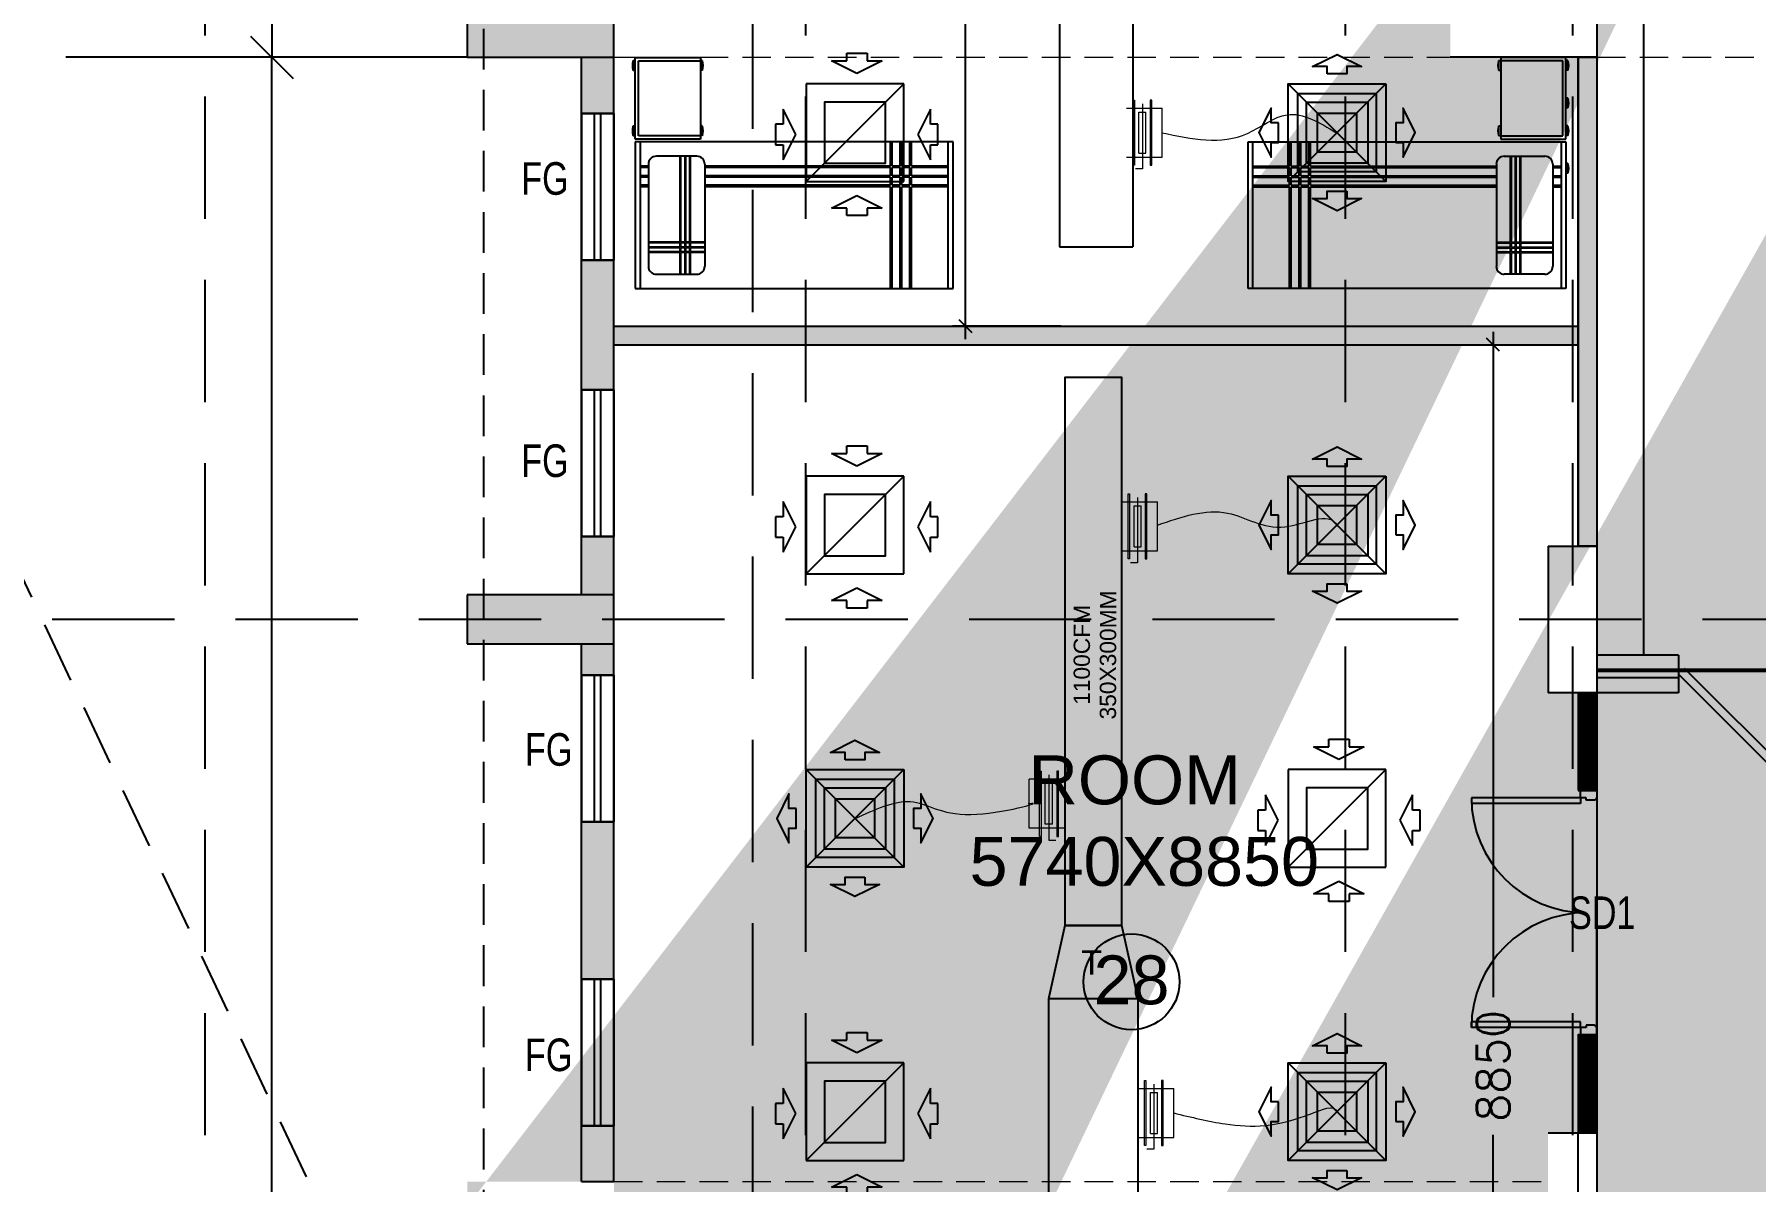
# Model space of a CAD drawing. Extents: x 11598203 to 11995143, y -3849975 to -3698974.
# Drawn here: x 11936094 to 11946653, y -3790851 to -3783811 of the extents above; entities that cross this region are included whole.
import ezdxf

# ---------------------------------------------------------------- set-up
doc = ezdxf.new("R2010")
doc.units = 0
doc.header["$MEASUREMENT"] = 0
doc.header["$PDMODE"] = 35
for name, pattern in [('DASHED', [0.75, 0.5, -0.25]), ('DASHED2', [0.375, 0.25, -0.125]), ('HIDDEN', [0.375, 0.25, -0.125])]:
    doc.linetypes.add(name, pattern=pattern)
doc.layers.get('0').update_dxf_attribs({"linetype": 'CONTINUOUS'})
doc.layers.get('Defpoints').update_dxf_attribs({"linetype": 'CONTINUOUS'})
for name, color, linetype in [('BEAM', 8, 'CONTINUOUS'), ('GRID LINES', 9, 'CONTINUOUS'), ('HATCH', 7, 'CONTINUOUS'), ('HS', 7, 'CONTINUOUS'), ('MEP_HVAC_AIR_TIGHT_PARTITION', 21, 'CONTINUOUS'), ('MEP_HVAC_RA_DIFFUSER', 6, 'CONTINUOUS'), ('MEP_HVAC_SA_DIFFUSER', 5, 'CONTINUOUS'), ('MEP_HVAC_SA_DUCT', 3, 'CONTINUOUS'), ('SECTION', 8, 'CONTINUOUS')]:
    doc.layers.add(name, color=color, linetype=linetype)
for name, color, linetype, lineweight in [('MEP_HVAC_BUTTERFLY _DAMPER', 5, 'CONTINUOUS', 0), ('MEP_HVAC_FLEXIBLE_DUCT', 30, 'CONTINUOUS', 18), ('MEP_HVAC_TEXT', 7, 'CONTINUOUS', 0)]:
    doc.layers.add(name, color=color, linetype=linetype, lineweight=lineweight)
doc.styles.add('ARIAL', font='arial.ttf', dxfattribs={"width": 0.75})
doc.styles.add('DT', font='romans.shx')
doc.styles.get("Standard").update_dxf_attribs({"font": 'arial.ttf'})
doc.dimstyles.get("Standard").update_dxf_attribs({"dimscale": 0.7, "dimtxt": 300, "dimasz": 150, "dimexe": 200, "dimexo": 200, "dimgap": 0.25, "dimtad": 3, "dimlfac": 0.001, "dimzin": 0, "dimdsep": 46, "dimtxsty": 'Standard', "dimblk": 'ARCHTICK', "dimcen": 0.09, "dimdle": 200, "dimclrd": 256, "dimclre": 256, "dimclrt": 6, "dimadec": 0, "dimazin": 0, "dimtfac": 1, "dimtofl": 0, "dimtmove": 0, "dimatfit": 3, "dimfxl": 1, "dimtolj": 1, "dimtzin": 0, "dimarcsym": 0})
pattern_1 = [(45, (-10893295.24791, 3611172.9636), (-0.0883883476483, 0.0883883476483), [])]

# ---------------------------------------------------------------- blocks, each defined once
blk = doc.blocks.new('8TH FLOOR')
at = {"layer": 'HATCH', "ltscale": 500}
h = blk.add_hatch(color=32, dxfattribs=at)
h.dxf.hatch_style = 1
h.paths.add_polyline_path([(-44310, 10130), (-44010, 10130), (-44010, 9230), (-44310, 9230)])
h.paths.add_polyline_path([(-6930, 6230), (-6630, 6230), (-6630, 5252), (-6930, 5252)])
h.paths.add_polyline_path([(-900, 6265), (0, 6265), (0, 5965), (-900, 5965)])
h.paths.add_polyline_path([(-31624, -10480), (-31024, -10480), (-31024, -10780), (-31624, -10780)])
h.paths.add_polyline_path([(-36805, -13010), (-36055, -13010), (-36055, -13310), (-36805, -13310)])
h.paths.add_polyline_path([(-26485, 200), (-26185, 200), (-26185, -700), (-26485, -700)])
h.paths.add_polyline_path([(-36355, -17735), (-36055, -17735), (-36055, -18485), (-36355, -18485)])
h.paths.add_polyline_path([(-4100, 200), (-3500, 200), (-3500, -100), (-4100, -100)])
h.paths.add_polyline_path([(-47740, 18320), (-46990, 18320), (-46990, 18020), (-47740, 18020)])
h.paths.add_polyline_path([(-47740, 14790), (-46840, 14790), (-46840, 14490), (-47740, 14490)])
h.paths.add_polyline_path([(-10758, 300), (-9930, 300), (-9930, 0), (-10758, 0)])
h.paths.add_polyline_path([(-36805, -7680), (-36055, -7680), (-36055, -7980), (-36805, -7980)])
h.paths.add_polyline_path([(-34515, 900), (-34215, 900), (-34215, 0), (-34515, 0)])
h.paths.add_polyline_path([(-40685, 750), (-40385, 750), (-40385, 0), (-40685, 0)])
h.paths.add_polyline_path([(-41010, -25), (-40710, -25), (-40710, -775), (-41010, -775)])
h.paths.add_polyline_path([(-47740, 29190), (-46990, 29190), (-46990, 28890), (-47740, 28890)])
h.paths.add_polyline_path([(-900, 29190), (0, 29190), (0, 28890), (-900, 28890)])
h.paths.add_polyline_path([(-47840, 10130), (-47540, 10130), (-47540, 9230), (-47840, 9230)])
h.paths.add_polyline_path([(-41010, 750), (-40710, 750), (-40710, 0), (-41010, 0)])
h.paths.add_polyline_path([(-1000, 42920), (-700, 42920), (-700, 43898), (-1000, 43898)])
h.paths.add_polyline_path([(-47740, 21920), (-46990, 21920), (-46990, 21620), (-47740, 21620)])
h.paths.add_polyline_path([(-19285, 200), (-18985, 200), (-18985, -700), (-19285, -700)])
h.paths.add_polyline_path([(-900, 49150), (0, 49150), (0, 48850), (-900, 48850)])
h.paths.add_polyline_path([(-900, 32790), (0, 32790), (0, 32490), (-900, 32490)])
h.paths.add_polyline_path([(-47740, 25520), (-46990, 25520), (-46990, 25220), (-47740, 25220)])
h.paths.add_polyline_path([(-15685, 6230), (-15385, 6230), (-15385, 5330), (-15685, 5330)])
h.paths.add_polyline_path([(-900, 25520), (0, 25520), (0, 25220), (-900, 25220)])
h.paths.add_polyline_path([(-39510, -13010), (-38760, -13010), (-38760, -13310), (-39510, -13310)])
h.paths.add_polyline_path([(-42695, 39920), (-42395, 39920), (-42395, 39320), (-42695, 39320)])
h.paths.add_polyline_path([(-47740, 39920), (-46840, 39920), (-46840, 39620), (-47740, 39620)])
h.paths.add_polyline_path([(-900, 39920), (-100, 39920), (-100, 39620), (-900, 39620)])
h.paths.add_polyline_path([(-4100, 11190), (-3401, 11190), (-3401, 10890), (-4100, 10890)])
h.paths.add_polyline_path([(-31624, -7730), (-31024, -7730), (-31024, -8030), (-31624, -8030)])
h.paths.add_polyline_path([(-44760, -18185), (-44010, -18185), (-44010, -18485), (-44760, -18485)])
h.paths.add_polyline_path([(-6930, 300), (-6102, 300), (-6102, 0), (-6930, 0)])
h.paths.add_polyline_path([(-900, 18320), (0, 18320), (0, 18020), (-900, 18020)])
h.paths.add_polyline_path([(-48040, -18185), (-47290, -18185), (-47290, -18485), (-48040, -18485)])
h.paths.add_polyline_path([(-42695, 43520), (-42395, 43520), (-42395, 42920), (-42695, 42920)])
h.paths.add_polyline_path([(-39510, -10530), (-38760, -10530), (-38760, -10830), (-39510, -10830)])
h.paths.add_polyline_path([(-42370, 43520), (-42070, 43520), (-42070, 42920), (-42370, 42920)])
h.paths.add_polyline_path([(-39510, -7680), (-38760, -7680), (-38760, -7980), (-39510, -7980)])
h.paths.add_polyline_path([(-46360, 43820), (-46060, 43820), (-46060, 42920), (-46360, 42920)])
h.paths.add_polyline_path([(-900, 300), (0, 300), (0, 0), (-900, 0)])
h.paths.add_polyline_path([(-28250, 51450), (-27950, 51450), (-27950, 50550), (-28250, 50550)])
h.paths.add_polyline_path([(-22220, 51450), (-21920, 51450), (-21920, 50550), (-22220, 50550)])
h.paths.add_polyline_path([(-44310, 750), (-44010, 750), (-44010, 0), (-44310, 0)])
h.paths.add_polyline_path([(-42370, 39920), (-42070, 39920), (-42070, 39320), (-42370, 39320)])
h.paths.add_polyline_path([(-31550, 51450), (-31250, 51450), (-31250, 50550), (-31550, 50550)])
h.paths.add_polyline_path([(-46360, 49700), (-46060, 49700), (-46060, 48950), (-46360, 48950)])
h.paths.add_polyline_path([(-42695, 36320), (-42395, 36320), (-42395, 35720), (-42695, 35720)])
h.paths.add_polyline_path([(-42370, 35720), (-42070, 35720), (-42070, 36320), (-42370, 36320)])
h.paths.add_polyline_path([(-44310, 15240), (-44010, 15240), (-44010, 14490), (-44310, 14490)])
h.paths.add_polyline_path([(-42695, 49700), (-42395, 49700), (-42395, 48950), (-42695, 48950)])
h.paths.add_polyline_path([(-44760, -25), (-44010, -25), (-44010, -325), (-44760, -325)])
h.paths.add_polyline_path([(-15685, 200), (-15385, 200), (-15385, -700), (-15685, -700)])
h.paths.add_polyline_path([(-39510, -5200), (-38760, -5200), (-38760, -5500), (-39510, -5500)])
h.paths.add_polyline_path([(-44310, 6230), (-44010, 6230), (-44010, 5480), (-44310, 5480)])
h.paths.add_polyline_path([(-36355, -25), (-36055, -25), (-36055, -775), (-36355, -775)])
h.paths.add_polyline_path([(-22885, 200), (-22585, 200), (-22585, -700), (-22885, -700)])
h.paths.add_polyline_path([(-900, 36320), (0, 36320), (0, 36020), (-900, 36020)])
h.paths.add_polyline_path([(-47740, 32790), (-46990, 32790), (-46990, 32490), (-47740, 32490)])
h.paths.add_polyline_path([(-6930, -25), (-6330, -25), (-6330, -325), (-6930, -325)])
h.paths.add_polyline_path([(-41010, -17735), (-40710, -17735), (-40710, -18485), (-41010, -18485)])
h.paths.add_polyline_path([(-36805, -5200), (-36055, -5200), (-36055, -5500), (-36805, -5500)])
h.paths.add_polyline_path([(-48015, -25), (-47265, -25), (-47265, -325), (-48015, -325)])
h.paths.add_polyline_path([(-10530, -25), (-9930, -25), (-9930, -325), (-10530, -325)])
h.paths.add_polyline_path([(-46840, 36320), (-47740, 36320), (-47740, 36020), (-46840, 36020)])
h.paths.add_polyline_path([(-34515, 6230), (-34215, 6230), (-34215, 5330), (-34515, 5330)])
h.paths.add_polyline_path([(-30085, 200), (-29785, 200), (-29785, -700), (-30085, -700)])
h.paths.add_polyline_path([(-36805, -10530), (-36055, -10530), (-36055, -10830), (-36805, -10830)])
h.paths.add_polyline_path([(-10230, 6230), (-9930, 6230), (-9930, 5330), (-10230, 5330)])
h.paths.add_polyline_path([(-900, 14790), (0, 14790), (0, 14490), (-900, 14490)])
h.paths.add_polyline_path([(-900, 9530), (78, 9530), (78, 9230), (-900, 9230)])
h.paths.add_polyline_path([(-39940, 49850), (-39640, 49850), (-39640, 48950), (-39940, 48950)])
edge = h.paths.add_edge_path()
edge.add_line((-19435, 49850), (-19435, 48950))
edge.add_line((-6930, 9230), (-5952, 9230))
edge.add_line((-41010, 15240), (-41010, 14490))
edge.add_line((-19135, 42920), (-19135, 43820))
edge.add_line((-40710, 5480), (-40710, 6230))
edge.add_line((-40685, 6230), (-40685, 5480))
h.paths.add_polyline_path([(-22220, 9530), (-21320, 9530), (-21320, 9230), (-22220, 9230)])
h.paths.add_polyline_path([(-37580, 10130), (-37280, 10130), (-37280, 9230), (-37580, 9230)])
h.paths.add_polyline_path([(-40685, 9980), (-40385, 9980), (-40385, 9230), (-40685, 9230)])
h.paths.add_polyline_path([(-40685, 6230), (-40385, 6230), (-40385, 5480), (-40685, 5480)])
h.paths.add_polyline_path([(-32228, 9530), (-31250, 9530), (-31250, 9230), (-32228, 9230)])
h.paths.add_polyline_path([(-30424, 6230), (-29446, 6230), (-29446, 5930), (-30424, 5930)])
h.paths.add_polyline_path([(-16860, 9530), (-15960, 9530), (-15960, 9230), (-16860, 9230)])
h.paths.add_polyline_path([(-28250, 9530), (-27272, 9530), (-27272, 9230), (-28250, 9230)])
h.paths.add_polyline_path([(-10830, 9530), (-9930, 9530), (-9930, 9230), (-10830, 9230)])
h.paths.add_polyline_path([(-41010, 9980), (-40710, 9980), (-40710, 9230), (-41010, 9230)])
h.paths.add_polyline_path([(-41010, 6230), (-40710, 6230), (-40710, 5480), (-41010, 5480)])
h.paths.add_polyline_path([(-16860, 36320), (-15960, 36320), (-15960, 36020), (-16860, 36020)], flags=16)
h.paths.add_polyline_path([(-22220, 43520), (-21920, 43520), (-21920, 42920), (-22220, 42920)], flags=16)
h.paths.add_polyline_path([(-22220, 29190), (-21320, 29190), (-21320, 28890), (-22220, 28890)], flags=16)
h.paths.add_polyline_path([(-25450, 45380), (-24850, 45380), (-24850, 45080), (-25450, 45080)], flags=16)
h.paths.add_polyline_path([(-25450, 43220), (-24850, 43220), (-24850, 42920), (-25450, 42920)], flags=16)
h.paths.add_polyline_path([(-16860, 14790), (-15960, 14790), (-15960, 14490), (-16860, 14490)], flags=16)
h.paths.add_polyline_path([(-41010, 15240), (-40710, 15240), (-40710, 14490), (-41010, 14490)], flags=16)
h.paths.add_polyline_path([(-31250, 25220), (-32150, 25220), (-32150, 25520), (-31250, 25520)], flags=16)
h.paths.add_polyline_path([(-38180, 18320), (-37280, 18320), (-37280, 18020), (-38180, 18020)], flags=16)
h.paths.add_polyline_path([(-31550, 15090), (-31250, 15090), (-31250, 14190), (-31550, 14190)], flags=16)
h.paths.add_polyline_path([(-38180, 14790), (-37280, 14790), (-37280, 14490), (-38180, 14490)], flags=16)
h.paths.add_polyline_path([(-22220, 18320), (-21320, 18320), (-21320, 18020), (-22220, 18020)], flags=16)
h.paths.add_polyline_path([(-40685, 15240), (-40385, 15240), (-40385, 14490), (-40685, 14490)], flags=16)
h.paths.add_polyline_path([(-38180, 21920), (-37280, 21920), (-37280, 21620), (-38180, 21620)], flags=16)
h.paths.add_polyline_path([(-16860, 32790), (-15960, 32790), (-15960, 32490), (-16860, 32490)], flags=16)
h.paths.add_polyline_path([(-16860, 21920), (-15960, 21920), (-15960, 21620), (-16860, 21620)], flags=16)
h.paths.add_polyline_path([(-16860, 25520), (-15960, 25520), (-15960, 25220), (-16860, 25220)], flags=16)
h.paths.add_polyline_path([(-13360, 11190), (-12760, 11190), (-12760, 10890), (-13360, 10890)], flags=16)
h.paths.add_polyline_path([(-6930, 29190), (-6030, 29190), (-6030, 28890), (-6930, 28890)], flags=16)
h.paths.add_polyline_path([(-10830, 29190), (-9930, 29190), (-9930, 28890), (-10830, 28890)], flags=16)
h.paths.add_polyline_path([(-28250, 22220), (-27950, 22220), (-27950, 21320), (-28250, 21320)], flags=16)
h.paths.add_polyline_path([(-22220, 21920), (-21320, 21920), (-21320, 21620), (-22220, 21620)], flags=16)
h.paths.add_polyline_path([(-6930, 9530), (-5952, 9530), (-5952, 9230), (-6930, 9230)], flags=16)
h.paths.add_polyline_path([(-31550, 22220), (-31250, 22220), (-31250, 21320), (-31550, 21320)], flags=16)
h.paths.add_polyline_path([(-10230, 22220), (-9930, 22220), (-9930, 21320), (-10230, 21320)], flags=16)
h.paths.add_polyline_path([(-28250, 29190), (-27350, 29190), (-27350, 28890), (-28250, 28890)], flags=16)
h.paths.add_polyline_path([(-15132, 43220), (-14232, 43220), (-14232, 42920), (-15132, 42920)], flags=16)
h.paths.add_polyline_path([(-10830, 43220), (-9930, 43220), (-9930, 42920), (-10830, 42920)], flags=16)
h.paths.add_polyline_path([(-6930, 43220), (-6030, 43220), (-6030, 42920), (-6930, 42920)], flags=16)
h.paths.add_polyline_path([(-22220, 25520), (-21320, 25520), (-21320, 25220), (-22220, 25220)], flags=16)
h.paths.add_polyline_path([(-28250, 25520), (-27350, 25520), (-27350, 25220), (-28250, 25220)], flags=16)
h.paths.add_polyline_path([(-34680, 11190), (-34080, 11190), (-34080, 10890), (-34680, 10890)], flags=16)
h.paths.add_polyline_path([(-22220, 36320), (-21320, 36320), (-21320, 36020), (-22220, 36020)], flags=16)
h.paths.add_polyline_path([(-38180, 25520), (-37280, 25520), (-37280, 25220), (-38180, 25220)], flags=16)
h.paths.add_polyline_path([(-6930, 25520), (-6030, 25520), (-6030, 25220), (-6930, 25220)], flags=16)
h.paths.add_polyline_path([(-10830, 25520), (-9930, 25520), (-9930, 25220), (-10830, 25220)], flags=16)
h.paths.add_polyline_path([(-6930, 22220), (-6630, 22220), (-6630, 21320), (-6930, 21320)], flags=16)
h.paths.add_polyline_path([(-28250, 18620), (-27950, 18620), (-27950, 17720), (-28250, 17720)], flags=16)
h.paths.add_polyline_path([(-6930, 15090), (-6630, 15090), (-6630, 14190), (-6930, 14190)], flags=16)
h.paths.add_polyline_path([(-22220, 32790), (-21320, 32790), (-21320, 32490), (-22220, 32490)], flags=16)
h.paths.add_polyline_path([(-10230, 33090), (-9930, 33090), (-9930, 32190), (-10230, 32190)], flags=16)
h.paths.add_polyline_path([(-6930, 33090), (-6630, 33090), (-6630, 32190), (-6930, 32190)], flags=16)
h.paths.add_polyline_path([(-32150, 29190), (-31250, 29190), (-31250, 28890), (-32150, 28890)], flags=16)
h.paths.add_polyline_path([(-16860, 29190), (-15960, 29190), (-15960, 28888), (-16860, 28888)], flags=16)
h.paths.add_polyline_path([(-38180, 29190), (-37280, 29190), (-37280, 28890), (-38180, 28890)], flags=16)
h.paths.add_polyline_path([(-23224, 6230), (-22246, 6230), (-22246, 5930), (-23224, 5930)], flags=16)
h.paths.add_polyline_path([(-31550, 18620), (-31250, 18620), (-31250, 17720), (-31550, 17720)], flags=16)
h.paths.add_polyline_path([(-35695, 48950), (-35395, 48950), (-35395, 49750), (-35695, 49750)], flags=16)
h.paths.add_polyline_path([(-6930, 36620), (-6630, 36620), (-6630, 35720), (-6930, 35720)], flags=16)
h.paths.add_polyline_path([(-31550, 45980), (-31250, 45980), (-31250, 45080), (-31550, 45080)], flags=16)
h.paths.add_polyline_path([(-16860, 39920), (-15960, 39920), (-15960, 39620), (-16860, 39620)], flags=16)
h.paths.add_polyline_path([(-22220, 45980), (-21920, 45980), (-21920, 45080), (-22220, 45080)], flags=16)
h.paths.add_polyline_path([(-35695, 43820), (-35395, 43820), (-35395, 42920), (-35695, 42920)], flags=16)
h.paths.add_polyline_path([(-19435, 43820), (-19135, 43820), (-19135, 42920), (-19435, 42920)], flags=16)
h.paths.add_polyline_path([(-38180, 39920), (-37280, 39920), (-37280, 39620), (-38180, 39620)], flags=16)
h.paths.add_polyline_path([(-28250, 39920), (-27272, 39920), (-27272, 39620), (-28250, 39620)], flags=16)
h.paths.add_polyline_path([(-39940, 43820), (-39640, 43820), (-39640, 42920), (-39940, 42920)], flags=16)
h.paths.add_polyline_path([(-10230, 49850), (-9930, 49850), (-9930, 48950), (-10230, 48950)], flags=16)
h.paths.add_polyline_path([(-31550, 43820), (-31250, 43820), (-31250, 42920), (-31550, 42920)], flags=16)
h.paths.add_polyline_path([(-14832, 49850), (-14533, 49850), (-14533, 48950), (-14832, 48950)], flags=16)
h.paths.add_polyline_path([(-6930, 39920), (-6030, 39920), (-6030, 39620), (-6930, 39620)], flags=16)
h.paths.add_polyline_path([(-31550, 33090), (-31250, 33090), (-31250, 32190), (-31550, 32190)], flags=16)
h.paths.add_polyline_path([(-38180, 36320), (-37280, 36320), (-37280, 36020), (-38180, 36020)], flags=16)
h.paths.add_polyline_path([(-19435, 49850), (-19135, 49850), (-19135, 48950), (-19435, 48950)], flags=16)
h.paths.add_polyline_path([(-10830, 39920), (-9930, 39920), (-9930, 39620), (-10830, 39620)], flags=16)
h.paths.add_polyline_path([(-6930, 49850), (-6630, 49850), (-6630, 48950), (-6930, 48950)], flags=16)
h.paths.add_polyline_path([(-19624, 6230), (-18646, 6230), (-18646, 5930), (-19624, 5930)], flags=16)
h.paths.add_polyline_path([(-22220, 39920), (-21320, 39920), (-21320, 39620), (-22220, 39620)], flags=16)
h.paths.add_polyline_path([(-22220, 14790), (-21320, 14790), (-21320, 14490), (-22220, 14490)], flags=16)
h.paths.add_polyline_path([(-28250, 36620), (-27950, 36620), (-27950, 35720), (-28250, 35720)], flags=16)
h.paths.add_polyline_path([(-16860, 18320), (-15960, 18320), (-15960, 18020), (-16860, 18020)], flags=16)
h.paths.add_polyline_path([(-31550, 35720), (-31250, 35720), (-31250, 36618), (-31550, 36618)], flags=16)
h.paths.add_polyline_path([(-10230, 18620), (-9930, 18620), (-9930, 17720), (-10230, 17720)], flags=16)
h.paths.add_polyline_path([(-28250, 15090), (-27950, 15090), (-27950, 14190), (-28250, 14190)], flags=16)
h.paths.add_polyline_path([(-6930, 18620), (-6630, 18620), (-6630, 17720), (-6930, 17720)], flags=16)
h.paths.add_polyline_path([(-32228, 39920), (-31250, 39920), (-31250, 39620), (-32228, 39620)], flags=16)
h.paths.add_polyline_path([(-10230, 15090), (-9930, 15090), (-9930, 14190), (-10230, 14190)], flags=16)
h.paths.add_polyline_path([(-28250, 33090), (-27950, 33090), (-27950, 32190), (-28250, 32190)], flags=16)
h.paths.add_polyline_path([(-38180, 32790), (-37280, 32790), (-37280, 32490), (-38180, 32490)], flags=16)
h.paths.add_polyline_path([(-10230, 36620), (-9930, 36620), (-9930, 35720), (-10230, 35720)], flags=16)
at = {"layer": 'HS', "lineweight": -3, "ltscale": 500}
h = blk.add_hatch(color=8, dxfattribs=at)
h.dxf.hatch_style = 1
h.paths.add_polyline_path([(-37280, 23178), (-37280, 23975), (-37480, 23975), (-37480, 23178), (-37280, 23178)])
h.paths.add_polyline_path([(-37280, 21920), (-37280, 22278), (-37480, 22278), (-37480, 21920)])
h.paths.add_polyline_path([(-37280, 24875), (-37280, 25220), (-37480, 25220), (-37480, 24875)])
h = blk.add_hatch(color=8, dxfattribs=at)
h.dxf.hatch_style = 1
h.paths.add_polyline_path([(-31365, 25220), (-31250, 25220), (-31250, 22220), (-31365, 22220)])
h = blk.add_hatch(color=8, dxfattribs=at)
h.dxf.hatch_style = 1
h.paths.add_polyline_path([(-31365, 23455), (-31365, 23570), (-37280, 23570), (-37280, 23455)])
h = blk.add_hatch(color=8, dxfattribs=at)
h.dxf.hatch_style = 1
h.paths.add_polyline_path([(-37280, 19563), (-37280, 20527), (-37480, 20527), (-37480, 19563)])
h.paths.add_polyline_path([(-37280, 16036), (-37280, 16889), (-37480, 16889), (-37480, 16036)])
h.paths.add_polyline_path([(-37480, 14790), (-37480, 15136), (-37280, 15136), (-37280, 14790)])
h.paths.add_polyline_path([(-37480, 18320), (-37480, 18663), (-37280, 18663), (-37280, 18320)])
h.paths.add_polyline_path([(-37480, 17789), (-37280, 17789), (-37280, 18020), (-37480, 18020), (-37480, 17789)])
h.paths.add_polyline_path([(-37280, 21427), (-37280, 21620), (-37480, 21620), (-37480, 21427), (-37280, 21427)])
h = blk.add_hatch(dxfattribs=at)
h.set_pattern_fill('ANSI31', color=8)
h.set_pattern_definition(pattern_1)
h.paths.add_polyline_path([(-31250, 21320), (-31365, 21320), (-31365, 20720), (-31250, 20720)])
h = blk.add_hatch(dxfattribs=at)
h.set_pattern_fill('ANSI31', color=8)
h.set_pattern_definition(pattern_1)
h.paths.add_polyline_path([(-31250, 19220), (-31365, 19220), (-31365, 18620), (-31250, 18620)])
at = {"color": 8, "lineweight": 25}
for p, q in [((-30963, 21550), (-30963, 39690)), ((-39379, 36280), (-39379, 25220)), ((-38180, 25520), (-38180, 25220)), ((-37280, 25220), (-37280, 25520)), ((-38180, 25220), (-40642, 25220)), ((-39379, 14430), (-39379, 25220)), ((-38180, 25220), (-37280, 25220)), ((-37480, 25220), (-37280, 25220)), ((-37480, 21920), (-37480, 25220)), ((-37280, 21920), (-37280, 25220)), ((-37162, 25140), (-37162, 25199)), ((-37162, 25199), (-37150, 25199)), ((-37162, 25140), (-37150, 25140)), ((-37150, 24718), (-37150, 25218)), ((-37150, 25218), (-36750, 25218)), ((-37130, 24737), (-37130, 25198)), ((-37130, 25198), (-36750, 25198)), ((-36750, 25218), (-36750, 24718)), ((-36738, 25199), (-36750, 25199)), ((-36738, 25140), (-36750, 25140)), ((-36738, 25140), (-36738, 25199)), ((-31852, 25199), (-31840, 25199)), ((-31852, 25140), (-31852, 25199)), ((-31852, 25140), (-31840, 25140)), ((-31840, 25218), (-31840, 24718)), ((-31440, 25218), (-31840, 25218)), ((-31460, 25198), (-31840, 25198)), ((-31460, 24737), (-31460, 25198)), ((-31440, 24718), (-31440, 25218)), ((-31428, 25199), (-31440, 25199)), ((-31428, 25140), (-31440, 25140)), ((-31428, 25140), (-31428, 25199)), ((-31365, 25220), (-31365, 22220)), ((-31250, 25220), (-31250, 22220)), ((-31428, 24969), (-31440, 24969)), ((-31428, 24910), (-31428, 24969)), ((-37480, 24875), (-37480, 23975)), ((-37480, 24875), (-37280, 24875)), ((-37400, 23975), (-37400, 24875)), ((-37360, 23975), (-37360, 24875)), ((-37280, 24875), (-37280, 23975)), ((-31428, 24910), (-31440, 24910)), ((-37162, 24739), (-37162, 24798)), ((-37162, 24798), (-37150, 24798)), ((-37162, 24739), (-37150, 24739)), ((-36750, 24718), (-37150, 24718)), ((-36750, 24737), (-37130, 24737)), ((-36738, 24798), (-36750, 24798)), ((-36738, 24739), (-36750, 24739)), ((-36738, 24739), (-36738, 24798)), ((-31852, 24798), (-31840, 24798)), ((-31852, 24739), (-31852, 24798)), ((-31852, 24739), (-31840, 24739)), ((-31840, 24737), (-31460, 24737)), ((-31840, 24718), (-31440, 24718)), ((-31428, 24798), (-31440, 24798)), ((-31428, 24739), (-31440, 24739)), ((-31428, 24739), (-31428, 24798)), ((-35200, 24700), (-37150, 24700)), ((-37150, 24700), (-37150, 23800)), ((-37120, 24700), (-37120, 23800)), ((-36772, 24612), (-37020, 24612)), ((-35230, 23800), (-35230, 24700)), ((-35200, 23800), (-35200, 24700)), ((-33390, 24700), (-31440, 24700)), ((-33390, 23800), (-33390, 24700)), ((-33360, 23800), (-33360, 24700)), ((-31818, 24612), (-31570, 24612)), ((-31470, 24700), (-31470, 23800)), ((-31440, 24700), (-31440, 23800)), ((-37069, 24563), (-37069, 23937)), ((-36723, 24563), (-36723, 23937)), ((-31867, 24563), (-31867, 23937)), ((-31521, 24563), (-31521, 23937)), ((-31428, 24568), (-31440, 24568)), ((-31428, 24509), (-31440, 24509)), ((-31428, 24509), (-31428, 24568)), ((-37480, 23975), (-37280, 23975)), ((-37020, 23888), (-36772, 23888)), ((-31570, 23888), (-31818, 23888)), ((-37150, 23800), (-35200, 23800)), ((-31440, 23800), (-33390, 23800)), ((-37280, 23570), (-31365, 23570)), ((-37280, 23570), (-31365, 23570)), ((-37480, 23178), (-37480, 22278)), ((-37480, 23178), (-37280, 23178)), ((-37400, 22278), (-37400, 23178)), ((-37360, 22278), (-37360, 23178)), ((-37280, 23178), (-37280, 22278)), ((-37280, 21920), (-37280, 23120)), ((-37480, 22278), (-37280, 22278)), ((-31550, 22220), (-31550, 21320)), ((-37280, 21920), (-38180, 21920)), ((-38180, 21920), (-38180, 21620)), ((-37280, 21620), (-37280, 21920)), ((-38180, 21620), (-37280, 21620)), ((-37480, 21620), (-37280, 21620)), ((-37480, 18320), (-37480, 21620)), ((-30750, 21550), (-31250, 21550)), ((-30750, 21550), (-30750, 21320)), ((-30750, 21458), (-31250, 21458)), ((-30750, 21435), (-30043, 20728)), ((-30715, 21470), (-30008, 20764)), ((-37480, 21427), (-37480, 20527)), ((-37480, 21427), (-37280, 21427)), ((-37400, 20527), (-37400, 21427)), ((-37360, 20527), (-37360, 21427)), ((-37280, 21427), (-37280, 20527)), ((-30750, 21412), (-31250, 21412)), ((-31250, 21320), (-31365, 21320)), ((-30750, 21320), (-31250, 21320)), ((-31250, 21320), (-31250, 20420)), ((-31250, 20720), (-31365, 20720)), ((-31350, 20675), (-31350, 20720)), ((-31350, 20720), (-31250, 20720)), ((-31250, 20720), (-31250, 20675)), ((-31350, 20675), (-32020, 20675)), ((-32020, 20675), (-32020, 20640)), ((-31350, 20640), (-32020, 20640)), ((-31315, 20675), (-31350, 20675)), ((-31350, 20675), (-31350, 20640)), ((-31315, 20660), (-31315, 20675)), ((-31265, 20660), (-31315, 20660)), ((-31265, 20660), (-31265, 20662)), ((-31250, 20675), (-31252, 20675)), ((-37480, 20527), (-37280, 20527)), ((-31250, 20420), (-31250, 19520)), ((-37480, 19563), (-37480, 18663)), ((-37480, 19563), (-37280, 19563)), ((-37400, 18663), (-37400, 19563)), ((-37360, 18663), (-37360, 19563)), ((-37280, 19563), (-37280, 18663)), ((-37280, 18320), (-37280, 19520)), ((-31250, 19520), (-31250, 18620)), ((-31350, 19300), (-32020, 19300)), ((-32020, 19265), (-32020, 19300)), ((-31350, 19265), (-32020, 19265)), ((-31250, 19220), (-31365, 19220)), ((-31350, 19265), (-31350, 19300)), ((-31315, 19265), (-31350, 19265)), ((-31350, 19265), (-31350, 19220)), ((-31350, 19220), (-31250, 19220)), ((-31315, 19280), (-31315, 19265)), ((-31265, 19280), (-31315, 19280)), ((-31265, 19280), (-31265, 19278)), ((-31250, 19265), (-31252, 19265)), ((-31250, 19220), (-31250, 19265)), ((-37480, 18663), (-37280, 18663)), ((-31550, 18620), (-31250, 18620)), ((-31250, 18620), (-31365, 18620)), ((-31250, 18620), (-31250, 17720)), ((-37480, 18320), (-37280, 18320))]:
    blk.add_line(p, q, dxfattribs=at)
at = {"color": 8, "linetype": 'DASHED2', "lineweight": 25, "ltscale": 1500}
blk.add_line((-37480, 14790), (-47540, 36020), dxfattribs=at)
at = {"color": 8, "linetype": 'DASHED', "lineweight": 25, "ltscale": 500}
blk.add_line((-38080, 35520), (-38080, 15290), dxfattribs=at)
at = {"color": 8, "lineweight": 25, "ltscale": 500}
for p, q in [((-31250, 25520), (-31250, 25220)), ((-31250, 25220), (-32150, 25220)), ((-37280, 24875), (-37480, 24875)), ((-37280, 23975), (-37480, 23975)), ((-37280, 23178), (-37480, 23178)), ((-37280, 22278), (-37480, 22278)), ((-31550, 22220), (-31250, 22220)), ((-31250, 22220), (-31250, 21320)), ((-37280, 18320), (-37280, 21620)), ((-37280, 21427), (-37480, 21427)), ((-31250, 21320), (-31550, 21320)), ((-31365, 20720), (-31250, 20720)), ((-31250, 20720), (-31365, 20720)), ((-37280, 20527), (-37480, 20527)), ((-31250, 18620), (-31250, 19970)), ((-37280, 19563), (-37480, 19563)), ((-31365, 19220), (-31250, 19220)), ((-31250, 19220), (-31365, 19220)), ((-31250, 19220), (-31365, 19220)), ((-37280, 18663), (-37480, 18663)), ((-31365, 15090), (-31365, 18620))]:
    blk.add_line(p, q, dxfattribs=at)
at = {"color": 8, "linetype": 'ByBlock', "lineweight": 25}
blk.add_line((-39509, 25350), (-39249, 25090), dxfattribs=at)
at = {"color": 8, "lineweight": 25, "ltscale": 0.75}
for p, q in [((-36874, 24085), (-36874, 24612)), ((-36869, 24085), (-36869, 24612)), ((-36844, 24085), (-36844, 24612)), ((-36840, 24085), (-36840, 24612)), ((-36815, 24085), (-36815, 24612)), ((-36810, 24085), (-36810, 24612)), ((-35583, 24552), (-35583, 24700)), ((-35573, 24552), (-35573, 24700)), ((-35524, 24552), (-35524, 24700)), ((-35514, 24552), (-35514, 24700)), ((-35465, 24552), (-35465, 24700)), ((-35455, 24552), (-35455, 24700)), ((-33135, 24552), (-33135, 24700)), ((-33125, 24552), (-33125, 24700)), ((-33076, 24552), (-33076, 24700)), ((-33066, 24552), (-33066, 24700)), ((-33017, 24552), (-33017, 24700)), ((-33007, 24552), (-33007, 24700)), ((-31780, 24085), (-31780, 24612)), ((-31775, 24085), (-31775, 24612)), ((-31750, 24085), (-31750, 24612)), ((-31746, 24085), (-31746, 24612)), ((-31721, 24085), (-31721, 24612)), ((-31716, 24085), (-31716, 24612)), ((-37069, 24552), (-37120, 24552)), ((-37069, 24543), (-37120, 24543)), ((-35583, 24552), (-36723, 24552)), ((-35583, 24543), (-36723, 24543)), ((-35583, 24493), (-35583, 24543)), ((-35524, 24552), (-35573, 24552)), ((-35524, 24543), (-35573, 24543)), ((-35573, 24493), (-35573, 24543)), ((-35524, 24493), (-35524, 24543)), ((-35465, 24552), (-35514, 24552)), ((-35465, 24543), (-35514, 24543)), ((-35514, 24493), (-35514, 24543)), ((-35465, 24493), (-35465, 24543)), ((-35230, 24552), (-35455, 24552)), ((-35230, 24543), (-35455, 24543)), ((-35455, 24493), (-35455, 24543)), ((-33360, 24552), (-33135, 24552)), ((-33360, 24543), (-33135, 24543)), ((-33135, 24493), (-33135, 24543)), ((-33125, 24552), (-33076, 24552)), ((-33125, 24543), (-33076, 24543)), ((-33125, 24493), (-33125, 24543)), ((-33076, 24493), (-33076, 24543)), ((-33066, 24552), (-33017, 24552)), ((-33066, 24543), (-33017, 24543)), ((-33066, 24493), (-33066, 24543)), ((-33017, 24493), (-33017, 24543)), ((-33007, 24552), (-31867, 24552)), ((-33007, 24543), (-31867, 24543)), ((-33007, 24493), (-33007, 24543)), ((-31521, 24552), (-31470, 24552)), ((-31521, 24543), (-31470, 24543)), ((-37069, 24493), (-37120, 24493)), ((-37069, 24483), (-37120, 24483)), ((-37069, 24434), (-37120, 24434)), ((-37069, 24424), (-37120, 24424)), ((-35583, 24493), (-36723, 24493)), ((-35583, 24483), (-36723, 24483)), ((-35583, 24434), (-36723, 24434)), ((-35583, 24424), (-36723, 24424)), ((-35583, 24434), (-35583, 24483)), ((-35583, 23800), (-35583, 24424)), ((-35524, 24493), (-35573, 24493)), ((-35524, 24483), (-35573, 24483)), ((-35573, 24434), (-35573, 24483)), ((-35524, 24434), (-35573, 24434)), ((-35524, 24424), (-35573, 24424)), ((-35573, 23800), (-35573, 24424)), ((-35524, 24434), (-35524, 24483)), ((-35524, 23800), (-35524, 24424)), ((-35465, 24493), (-35514, 24493)), ((-35465, 24483), (-35514, 24483)), ((-35514, 24434), (-35514, 24483)), ((-35465, 24434), (-35514, 24434)), ((-35465, 24424), (-35514, 24424)), ((-35514, 23800), (-35514, 24424)), ((-35465, 24434), (-35465, 24483)), ((-35465, 23800), (-35465, 24424)), ((-35230, 24493), (-35455, 24493)), ((-35230, 24483), (-35455, 24483)), ((-35455, 24434), (-35455, 24483)), ((-35230, 24434), (-35455, 24434)), ((-35230, 24424), (-35455, 24424)), ((-35455, 23800), (-35455, 24424)), ((-33360, 24493), (-33135, 24493)), ((-33360, 24483), (-33135, 24483)), ((-33360, 24434), (-33135, 24434)), ((-33360, 24424), (-33135, 24424)), ((-33135, 24434), (-33135, 24483)), ((-33135, 23800), (-33135, 24424)), ((-33125, 24493), (-33076, 24493)), ((-33125, 24483), (-33076, 24483)), ((-33125, 24434), (-33125, 24483)), ((-33125, 24434), (-33076, 24434)), ((-33125, 24424), (-33076, 24424)), ((-33125, 23800), (-33125, 24424)), ((-33076, 24434), (-33076, 24483)), ((-33076, 23800), (-33076, 24424)), ((-33066, 24493), (-33017, 24493)), ((-33066, 24483), (-33017, 24483)), ((-33066, 24434), (-33066, 24483)), ((-33066, 24434), (-33017, 24434)), ((-33066, 24424), (-33017, 24424)), ((-33066, 23800), (-33066, 24424)), ((-33017, 24434), (-33017, 24483)), ((-33017, 23800), (-33017, 24424)), ((-33007, 24493), (-31867, 24493)), ((-33007, 24434), (-33007, 24483)), ((-33007, 24483), (-31867, 24483)), ((-33007, 24434), (-31867, 24434)), ((-33007, 24424), (-31867, 24424)), ((-33007, 23800), (-33007, 24424)), ((-31521, 24493), (-31470, 24493)), ((-31521, 24483), (-31470, 24483)), ((-31521, 24434), (-31470, 24434)), ((-31521, 24424), (-31470, 24424)), ((-36874, 24085), (-37069, 24085)), ((-36874, 24080), (-37069, 24080)), ((-36874, 24055), (-36874, 24080)), ((-36844, 24085), (-36869, 24085)), ((-36844, 24080), (-36869, 24080)), ((-36869, 24055), (-36869, 24080)), ((-36844, 24055), (-36844, 24080)), ((-36815, 24085), (-36840, 24085)), ((-36840, 24055), (-36840, 24080)), ((-36815, 24080), (-36840, 24080)), ((-36815, 24055), (-36815, 24080)), ((-36723, 24085), (-36810, 24085)), ((-36810, 24055), (-36810, 24080)), ((-36723, 24080), (-36810, 24080)), ((-31867, 24085), (-31780, 24085)), ((-31867, 24080), (-31780, 24080)), ((-31780, 24055), (-31780, 24080)), ((-31775, 24085), (-31750, 24085)), ((-31775, 24055), (-31775, 24080)), ((-31775, 24080), (-31750, 24080)), ((-31750, 24055), (-31750, 24080)), ((-31746, 24085), (-31721, 24085)), ((-31746, 24055), (-31746, 24080)), ((-31746, 24080), (-31721, 24080)), ((-31721, 24055), (-31721, 24080)), ((-31716, 24085), (-31521, 24085)), ((-31716, 24080), (-31521, 24080)), ((-31716, 24055), (-31716, 24080)), ((-36874, 24055), (-37069, 24055)), ((-36874, 24050), (-37069, 24050)), ((-36874, 24026), (-37069, 24026)), ((-36874, 24021), (-37069, 24021)), ((-36874, 24026), (-36874, 24050)), ((-36874, 23888), (-36874, 24021)), ((-36844, 24055), (-36869, 24055)), ((-36844, 24050), (-36869, 24050)), ((-36869, 24026), (-36869, 24050)), ((-36844, 24026), (-36869, 24026)), ((-36844, 24021), (-36869, 24021)), ((-36869, 23888), (-36869, 24021)), ((-36844, 24026), (-36844, 24050)), ((-36844, 23888), (-36844, 24021)), ((-36815, 24055), (-36840, 24055)), ((-36840, 24026), (-36840, 24050)), ((-36815, 24050), (-36840, 24050)), ((-36815, 24026), (-36840, 24026)), ((-36815, 24021), (-36840, 24021)), ((-36840, 23888), (-36840, 24021)), ((-36815, 24026), (-36815, 24050)), ((-36815, 23888), (-36815, 24021)), ((-36723, 24055), (-36810, 24055)), ((-36810, 24026), (-36810, 24050)), ((-36723, 24050), (-36810, 24050)), ((-36723, 24026), (-36810, 24026)), ((-36810, 23888), (-36810, 24021)), ((-36723, 24021), (-36810, 24021)), ((-31867, 24055), (-31780, 24055)), ((-31867, 24050), (-31780, 24050)), ((-31867, 24026), (-31780, 24026)), ((-31867, 24021), (-31780, 24021)), ((-31780, 24026), (-31780, 24050)), ((-31780, 23888), (-31780, 24021)), ((-31775, 24055), (-31750, 24055)), ((-31775, 24026), (-31775, 24050)), ((-31775, 24050), (-31750, 24050)), ((-31775, 24026), (-31750, 24026)), ((-31775, 24021), (-31750, 24021)), ((-31775, 23888), (-31775, 24021)), ((-31750, 24026), (-31750, 24050)), ((-31750, 23888), (-31750, 24021)), ((-31746, 24055), (-31721, 24055)), ((-31746, 24026), (-31746, 24050)), ((-31746, 24050), (-31721, 24050)), ((-31746, 24026), (-31721, 24026)), ((-31746, 24021), (-31721, 24021)), ((-31746, 23888), (-31746, 24021)), ((-31721, 24026), (-31721, 24050)), ((-31721, 23888), (-31721, 24021)), ((-31716, 24055), (-31521, 24055)), ((-31716, 24050), (-31521, 24050)), ((-31716, 24026), (-31716, 24050)), ((-31716, 24026), (-31521, 24026)), ((-31716, 24021), (-31521, 24021)), ((-31716, 23888), (-31716, 24021))]:
    blk.add_line(p, q, dxfattribs=at)
at = {"color": 8, "ltscale": 500}
blk.add_lwpolyline([(-31365, 25220), (-31250, 25220), (-31250, 22220), (-31365, 22220)], close=True, dxfattribs=at)
at = {"color": 8, "lineweight": -3, "ltscale": 500}
blk.add_circle((-34105, 19546), 294, dxfattribs=at)
at = {"color": 8}
for centre, radius, start, end in [((-37076, 25169), 91.1, 161.0754, 198.9247), ((-36824, 25169), 91.1, 341.0754, 18.9247), ((-31766, 25169), 91.1, 161.0753, 198.9246), ((-31514, 25169), 91.1, 341.0753, 18.9246), ((-31514, 24939), 91.1, 341.0753, 18.9246), ((-37076, 24768), 91.1, 161.0754, 198.9247), ((-36824, 24768), 91.1, 341.0754, 18.9247), ((-31766, 24768), 91.1, 161.0753, 198.9246), ((-31514, 24768), 91.1, 341.0753, 18.9246), ((-37020, 24563), 49.2, 90, 180), ((-36772, 24563), 49.2, 0, 90), ((-31818, 24563), 49.2, 90, 180), ((-31570, 24563), 49.2, 360, 90), ((-31514, 24538), 91.1, 341.0753, 18.9246), ((-37020, 23937), 49.2, 180, 270), ((-36772, 23937), 49.2, 270, 0), ((-31818, 23937), 49.2, 180, 270), ((-31570, 23937), 49.2, 270, 360), ((-31315, 20675), 705, 180, 270), ((-31265, 20675), 12.5, 270, 0), ((-31315, 19265), 705, 90, 180), ((-31265, 19265), 12.5, 0, 90)]:
    blk.add_arc(centre, radius, start, end, dxfattribs=at)
at = {"layer": 'BEAM', "color": 8, "linetype": 'HIDDEN', "lineweight": 18, "ltscale": 700}
for p, q in [((-37280, 25220), (-32150, 25220)), ((-31250, 25220), (-28250, 25220)), ((-37280, 18320), (-31550, 18320))]:
    blk.add_line(p, q, dxfattribs=at)
at = {"layer": 'GRID LINES', "color": 138, "linetype": 'HIDDEN', "ltscale": 3000}
for p, q in [((-39790, 55354), (-39790, -16425)), ((-36105, 55354), (-36105, -16425)), ((-32795, 55354), (-32795, -16425)), ((-31400, 55354), (-31400, -16425)), ((5023, 21770), (-57949, 21770))]:
    blk.add_line(p, q, dxfattribs=at)
at = {"layer": 'GRID LINES', "color": 8, "linetype": 'HIDDEN', "ltscale": 3000}
blk.add_line((-36430, 53656), (-36430, -15068), dxfattribs=at)
at = {"color": 8, "lineweight": 20, "style": 'ARIAL', "width": 0.75}
for s, p in [('FG', (-37849, 24376)), ('FG', (-37849, 22644)), ('FG', (-37826, 20872)), ('SD1', (-31421, 19870)), ('FG', (-37826, 18998))]:
    blk.add_text(s, height=200, dxfattribs=at).set_placement(p)
at = {"color": 8, "lineweight": 20}
blk.add_text('28', height=300, dxfattribs=at).set_placement((-34338, 19408))
at = {"color": 8, "lineweight": 0, "ltscale": 500, "insert": (-34085, 20533), "char_height": 300, "width": 3021.38, "attachment_point": 5}
blk.add_mtext('ROOM\\P 5740X8850 ', dxfattribs=at)
blk = doc.blocks.new('_Oblique')
at = {"color": 0, "linetype": 'ByBlock', "lineweight": -2}
blk.add_line((-0.5, -0.5), (0.5, 0.5), dxfattribs=at)
blk = doc.blocks.new('*D59')
at = {"layer": 'Defpoints', "color": 0, "ltscale": 500, "transparency": 16777216}
for p in [(11942392, -3771354), (11941805, -3785601), (11942392, -3785601)]:
    blk.add_point(p, dxfattribs=at)
at = {"layer": 'MEP_HVAC_SA_DIFFUSER', "ltscale": 500, "transparency": 16777216}
for p, q in [((11942392, -3771354), (11941725, -3771354)), ((11941805, -3771274), (11941805, -3777974)), ((11941805, -3785681), (11941805, -3778981)), ((11942392, -3785601), (11941725, -3785601))]:
    blk.add_line(p, q, dxfattribs=at)
at = {"layer": 'MEP_HVAC_SA_DIFFUSER', "ltscale": 500, "transparency": 16777216, "xscale": 80, "yscale": 80, "zscale": 80}
for p, rotation in [((11941805, -3771354), 90), ((11941805, -3785601), 270)]:
    blk.add_blockref('_Oblique', p, dxfattribs=dict(at, rotation=rotation))
at = {"layer": 'MEP_HVAC_SA_DIFFUSER', "color": 6, "ltscale": 500, "transparency": 16777216, "insert": (11941805, -3778477), "char_height": 200, "attachment_point": 5, "rotation": 90, "style": 'DT'}
blk.add_mtext('\\A1;14248', dxfattribs=at)
blk = doc.blocks.new('SA_DIFFUSER_600X600 MM')
at = {"layer": 'MEP_HVAC_SA_DIFFUSER', "color": 8}
for p, q in [((11908714, -3793568), (11908114, -3794168)), ((11908714, -3794168), (11908114, -3793568))]:
    blk.add_line(p, q, dxfattribs=at)
at = {"layer": 'MEP_HVAC_SA_DIFFUSER', "color": 152}
for points in [[(11908354, -3793508), (11908354, -3793463), (11908264, -3793463), (11908414, -3793388), (11908564, -3793463), (11908474, -3793463), (11908474, -3793508)], [(11908054, -3793808), (11908009, -3793808), (11908009, -3793718), (11907934, -3793868), (11908009, -3794018), (11908009, -3793928), (11908054, -3793928)], [(11908774, -3793928), (11908819, -3793928), (11908819, -3794018), (11908894, -3793868), (11908819, -3793718), (11908819, -3793808), (11908774, -3793808)], [(11908474, -3794228), (11908474, -3794273), (11908564, -3794273), (11908414, -3794348), (11908264, -3794273), (11908354, -3794273), (11908354, -3794228)]]:
    blk.add_lwpolyline(points, close=True, dxfattribs=at)
at = {"layer": 'MEP_HVAC_SA_DIFFUSER', "color": 5}
for points in [[(11908714, -3793568), (11908714, -3794168), (11908114, -3794168), (11908114, -3793568)], [(11908602, -3793681), (11908602, -3794056), (11908227, -3794056), (11908227, -3793681)]]:
    blk.add_lwpolyline(points, close=True, dxfattribs=at)
at = {"layer": 'MEP_HVAC_SA_DIFFUSER', "color": 8}
for points in [[(11908654, -3793628), (11908654, -3794108), (11908174, -3794108), (11908174, -3793628)], [(11908534, -3793748), (11908534, -3793988), (11908294, -3793988), (11908294, -3793748)]]:
    blk.add_lwpolyline(points, close=True, dxfattribs=at)
blk = doc.blocks.new('RA_DIFFUSER_600X600 MM')
at = {"layer": 'MEP_HVAC_RA_DIFFUSER', "color": 6}
for p, q in [((11906563, -3793381), (11906688, -3793381)), ((11906563, -3793428), (11906563, -3793381)), ((11906688, -3793381), (11906688, -3793428)), ((11906470, -3793428), (11906563, -3793428)), ((11906625, -3793506), (11906470, -3793428)), ((11906781, -3793428), (11906625, -3793506)), ((11906688, -3793428), (11906781, -3793428)), ((11906314, -3794168), (11906914, -3793568)), ((11906314, -3793568), (11906314, -3794168)), ((11906914, -3793568), (11906314, -3793568)), ((11906914, -3794168), (11906914, -3793568)), ((11906174, -3793724), (11906174, -3793817)), ((11906252, -3793879), (11906174, -3793724)), ((11907077, -3793724), (11906999, -3793879)), ((11907077, -3793817), (11907077, -3793724)), ((11906127, -3793817), (11906127, -3793942)), ((11906174, -3793817), (11906127, -3793817)), ((11907123, -3793817), (11907077, -3793817)), ((11907123, -3793942), (11907123, -3793817)), ((11906127, -3793942), (11906174, -3793942)), ((11906174, -3794035), (11906252, -3793879)), ((11906174, -3793942), (11906174, -3794035)), ((11906999, -3793879), (11907077, -3794035)), ((11907077, -3793942), (11907123, -3793942)), ((11907077, -3794035), (11907077, -3793942)), ((11906314, -3794168), (11906914, -3794168)), ((11906470, -3794331), (11906625, -3794253)), ((11906625, -3794253), (11906781, -3794331)), ((11906563, -3794331), (11906470, -3794331)), ((11906563, -3794377), (11906563, -3794331)), ((11906688, -3794331), (11906688, -3794377)), ((11906781, -3794331), (11906688, -3794331)), ((11906688, -3794377), (11906563, -3794377))]:
    blk.add_line(p, q, dxfattribs=at)
blk.add_lwpolyline([(11906427, -3794056), (11906802, -3794056), (11906802, -3793681), (11906427, -3793681)], close=True, dxfattribs=at)
blk = doc.blocks.new('BUTERFLY DAMPER')
at = {"layer": 'MEP_HVAC_BUTTERFLY _DAMPER', "color": 9}
for p, q in [((11907370, -3792893, 0), (11907589, -3792893, 0)), ((11907589, -3793193, 0), (11907589, -3792893, 0)), ((11907370, -3793193, 0), (11907589, -3793193, 0))]:
    blk.add_line(p, q, dxfattribs=at)
at = {"layer": 'MEP_HVAC_BUTTERFLY _DAMPER', "color": 5}
for p, q in [((11907468, -3792866, 0), (11907468, -3793266, 0)), ((11907468, -3793266, 0), (11907425, -3793266, 0))]:
    blk.add_line(p, q, dxfattribs=at)
at = {"layer": 'MEP_HVAC_BUTTERFLY _DAMPER', "color": 1}
for p, q in [((11907446, -3792918, 0), (11907490, -3792918, 0)), ((11907446, -3793168, 0), (11907446, -3792918, 0)), ((11907490, -3793168, 0), (11907490, -3792918, 0)), ((11907446, -3793168, 0), (11907490, -3793168, 0))]:
    blk.add_line(p, q, dxfattribs=at)
at = {"layer": 'MEP_HVAC_BUTTERFLY _DAMPER', "color": 9, "elevation": 0}
for points in [[(11907419, -3793243), (11907409, -3793243), (11907409, -3792843), (11907419, -3792843)], [(11907515, -3793243), (11907525, -3793243), (11907525, -3792843), (11907515, -3792843)]]:
    blk.add_lwpolyline(points, close=True, dxfattribs=at)
blk = doc.blocks.new('*D62')
at = {"layer": 'Defpoints', "color": 0, "ltscale": 500, "transparency": 16777216}
for p in [(11944205, -3785716), (11944205, -3794566), (11945042, -3794566)]:
    blk.add_point(p, dxfattribs=at)
at = {"layer": 'MEP_HVAC_SA_DUCT', "ltscale": 500, "transparency": 16777216}
for p, q in [((11945042, -3785636), (11945042, -3789719)), ((11944205, -3785716), (11945122, -3785716)), ((11945042, -3794646), (11945042, -3790564)), ((11944205, -3794566), (11945122, -3794566))]:
    blk.add_line(p, q, dxfattribs=at)
at = {"layer": 'MEP_HVAC_SA_DUCT', "ltscale": 500, "transparency": 16777216, "xscale": 80, "yscale": 80, "zscale": 80}
for p, rotation in [((11945042, -3785716), 90), ((11945042, -3794566), 270)]:
    blk.add_blockref('_Oblique', p, dxfattribs=dict(at, rotation=rotation))
at = {"layer": 'MEP_HVAC_SA_DUCT', "color": 6, "ltscale": 500, "transparency": 16777216, "insert": (11945042, -3790141), "char_height": 200, "attachment_point": 5, "rotation": 90, "style": 'DT'}
blk.add_mtext('\\A1;8850', dxfattribs=at)

msp = doc.modelspace()

# ---------------------------------------------------------------- linework, layer by layer
at = {"layer": 'MEP_HVAC_AIR_TIGHT_PARTITION', "ltscale": 500, "const_width": 25}
msp.add_lwpolyline([(11945679.2, -3787713.3), (11948679.2, -3787713.3)], dxfattribs=at)
at = {"layer": 'MEP_HVAC_FLEXIBLE_DUCT'}
for points in [[(11943011.8, -3784414.9), (11943536.2, -3784419.1, 0), (11943779.3, -3784303.9, 0), (11944079.3, -3784414.7, 0)], [(11942982.8, -3786822.5), (11943413.6, -3786748.7), (11943765.6, -3786832.7), (11944085.4, -3786822.5), (11944090.6, -3786832.1)], [(11941127.9, -3788622.5), (11941466.9, -3788519.2), (11941839, -3788598.5), (11942195.6, -3788532.4), (11942189.8, -3788533.2)], [(11943082.8, -3790430.1), (11943398.8, -3790497.5), (11943931, -3790432.6), (11944085.4, -3790422.5), (11944087.1, -3790426.1)]]:
    msp.add_spline(points, degree=3, dxfattribs=at)
at = {"layer": 'MEP_HVAC_SA_DUCT', "ltscale": 500}
for points in [[(11942381.7, -3778340.2), (11942381.7, -3785114)], [(11942831.7, -3778340.2), (11942831.7, -3785114)], [(11942381.7, -3785114), (11942831.7, -3785114)], [(11939649.2, -3785716.3), (11945564.2, -3785716.3)], [(11942414.2, -3789279.4), (11942314.2, -3789729.4)], [(11942764.2, -3789279.4), (11942414.2, -3789279.4)], [(11942864.2, -3789729.4), (11942764.2, -3789279.4)], [(11942864.2, -3789729.4), (11942314.2, -3789729.4)]]:
    msp.add_lwpolyline(points, dxfattribs=at)
for points in [[(11942414.2, -3789279.4), (11942764.2, -3789279.4), (11942764.2, -3785916.3), (11942414.2, -3785916.3)], [(11942314.2, -3796845.9), (11942864.2, -3796845.9), (11942864.2, -3789729.4), (11942314.2, -3789729.4)]]:
    msp.add_lwpolyline(points, close=True, dxfattribs=at)

# ---------------------------------------------------------------- block references
at = {"layer": 'MEP_HVAC_BUTTERFLY _DAMPER', "ltscale": 500}
for p in [(35422.8, 8628.8, 0), (35393.8, 6212.8, 0), (35493.8, 2612.8, 0)]:
    msp.add_blockref('BUTERFLY DAMPER', p, dxfattribs=at)
at = {"layer": 'MEP_HVAC_BUTTERFLY _DAMPER', "ltscale": 500, "xscale": -1, "rotation": 359.9999999999999}
msp.add_blockref('BUTERFLY DAMPER', (23849784.5, 4510.5, 0), dxfattribs=at)
at = {"layer": 'MEP_HVAC_RA_DIFFUSER', "color": 0, "ltscale": 500}
for p in [(34513.7, 9454), (34513.7, 7045.5), (37471.2, 5245.5), (34513.7, 3445.5)]:
    msp.add_blockref('RA_DIFFUSER_600X600 MM', p, dxfattribs=at)
at = {"layer": 'MEP_HVAC_SA_DIFFUSER', "ltscale": 500}
for p in [(35671.2, 9454), (35671.2, 7045.5), (32713.7, 5245.5), (35671.2, 3445.5)]:
    msp.add_blockref('SA_DIFFUSER_600X600 MM', p, dxfattribs=at)
at = {"layer": 'SECTION', "color": 0, "ltscale": 500}
msp.add_blockref('8TH FLOOR', (11976929.2, -3809171.3), dxfattribs=at)

# ---------------------------------------------------------------- texts
at = {"layer": 'MEP_HVAC_TEXT', "attachment_point": 1, "line_spacing_factor": 0.963855}
for s, insert, char_height, width, rotation in [('\\pxqc;1100CFM\\P350X300MM', (11942467.1, -3788735.5), 100, 2233.018, 89.89503), ('\\pxqc;T', (11942361.4, -3789431.8), 150, 437.334, 359.89503)]:
    msp.add_mtext(s, dxfattribs=dict(at, insert=insert, char_height=char_height, width=width, rotation=rotation))

# ---------------------------------------------------------------- dimensions: what is measured, and where the dimension line sits
at = {"layer": 'MEP_HVAC_SA_DIFFUSER', "ltscale": 500}
dim = msp.add_linear_dim(base=(11941804.6, -3785601.3), p1=(11942392.1, -3771353.7), p2=(11942392.1, -3785601.3), angle=90, dimstyle='Standard', override={"dimscale": 1, "dimtxt": 200, "dimasz": 80, "dimexe": 80, "dimexo": 0, "dimgap": 70, "dimtad": 0, "dimdec": 0, "dimlfac": 1, "dimzin": 12, "dimtxsty": 'DT', "dimblk": 'Oblique', "dimcen": 2, "dimdle": 80, "dimtdec": 0, "dimtix": 1, "dimtofl": 1, "dimtmove": 2, "dimlwd": 65535, "dimlwe": 65535}, dxfattribs=at)
dim.commit()
dim.dimension.update_dxf_attribs({"geometry": '*D59', "text_midpoint": (11941804.6, -3778477.5)})
at = {"layer": 'MEP_HVAC_SA_DUCT', "ltscale": 500}
dim = msp.add_linear_dim(base=(11945042.2, -3794566.3), p1=(11944204.8, -3785716.3), p2=(11944204.8, -3794566.3), angle=90, dimstyle='Standard', override={"dimscale": 1, "dimtxt": 200, "dimasz": 80, "dimexe": 80, "dimexo": 0, "dimgap": 70, "dimtad": 0, "dimdec": 0, "dimlfac": 1, "dimzin": 12, "dimtxsty": 'DT', "dimblk": 'Oblique', "dimcen": 2, "dimdle": 80, "dimtdec": 0, "dimtix": 1, "dimtofl": 1, "dimtmove": 2, "dimlwd": 65535, "dimlwe": 65535}, dxfattribs=at)
dim.commit()
dim.dimension.update_dxf_attribs({"geometry": '*D62', "text_midpoint": (11945042.2, -3790141.3)})

doc.saveas('drawing.dxf')
